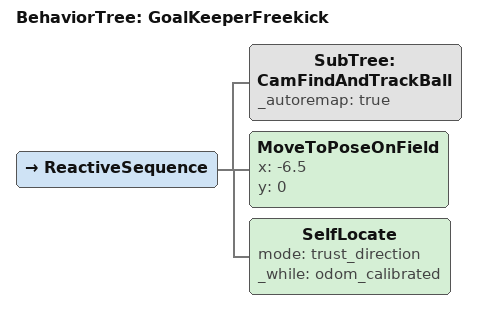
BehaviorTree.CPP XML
<root BTCPP_format="4" >
   <include path="./subtree_cam_find_and_track_ball.xml" />
   <BehaviorTree ID="GoalKeeperFreekick">
      <ReactiveSequence >
         <SubTree ID="CamFindAndTrackBall" _autoremap="true" />
         <MoveToPoseOnField x="-6.5" y = "0" />
         <SelfLocate mode="trust_direction" _while="odom_calibrated" />
      </ReactiveSequence>
   </BehaviorTree>
</root>
